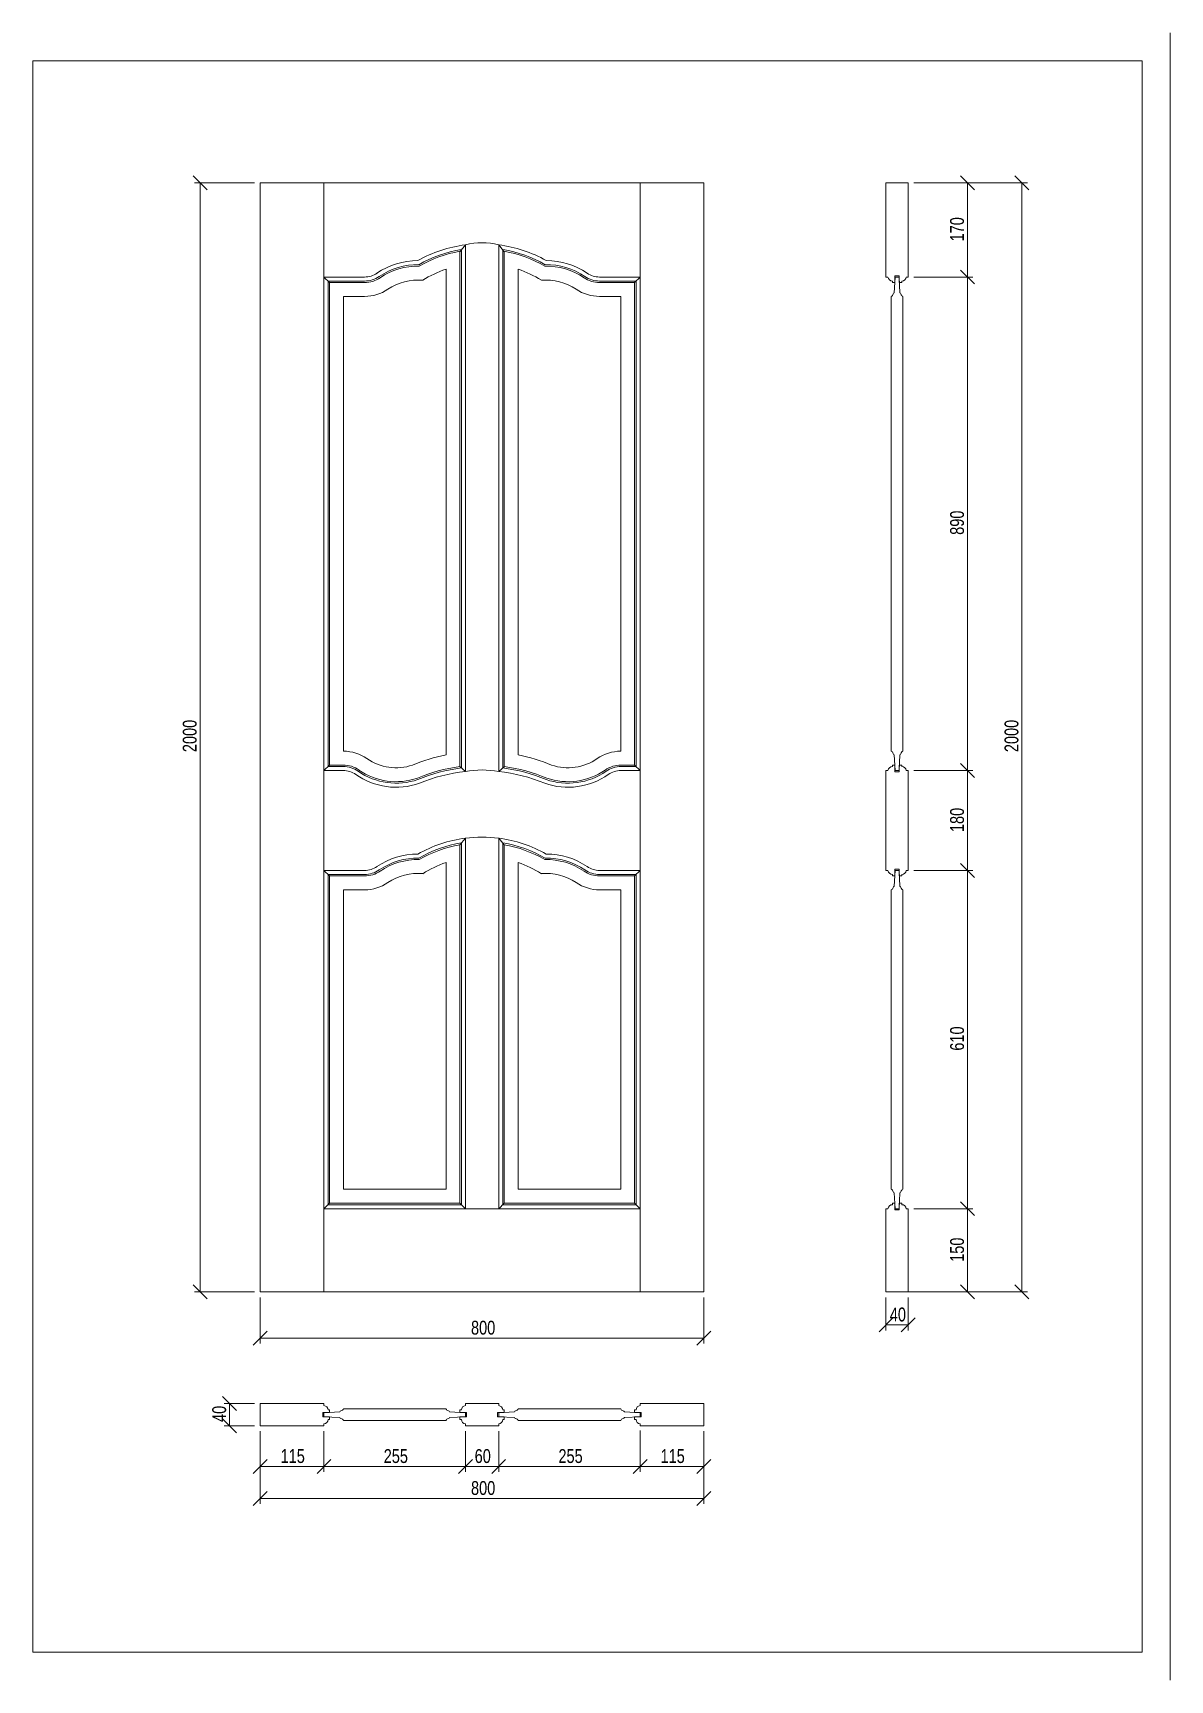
# Model space of a CAD drawing. Header units: millimetres. Extents: x 2267 to 4317, y 643 to 3613.
import ezdxf

# ---------------------------------------------------------------- set-up
doc = ezdxf.new("R2010")
doc.units = ezdxf.units.MM
for name, color, linetype, lineweight in [('图框', 7, 'Continuous', 13), ('填充', 8, 'Continuous', 5), ('标准家私', 4, 'Continuous', 20), ('标注', 2, 'Continuous', 9)]:
    doc.layers.add(name, color=color, linetype=linetype, lineweight=lineweight)
doc.styles.get("Standard").update_dxf_attribs({"font": 'arial.ttf'})

msp = doc.modelspace()

# ---------------------------------------------------------------- linework, layer by layer
at = {"color": 0, "linetype": 'ByBlock', "lineweight": -2}
for p, q in [((2581.3, 3330.3), (2556.3, 3355.3)), ((3964.6, 3330.3), (3939.6, 3355.3)), ((4062.7, 3330.3), (4037.7, 3355.3)), ((3964.6, 3160.3), (3939.6, 3185.3)), ((3939.6, 3185.3), (3964.6, 3160.3)), ((3964.6, 2270.3), (3939.6, 2295.3)), ((3939.6, 2295.3), (3964.6, 2270.3)), ((3964.6, 2090.3), (3939.6, 2115.3)), ((3939.6, 2115.3), (3964.6, 2090.3)), ((3964.6, 1480.3), (3939.6, 1505.3)), ((3939.6, 1505.3), (3964.6, 1480.3)), ((2556.3, 1355.3), (2581.3, 1330.3)), ((3939.6, 1355.3), (3964.6, 1330.3)), ((4037.7, 1355.3), (4062.7, 1330.3)), ((3817.8, 1295.8), (3792.8, 1270.8)), ((3832.8, 1270.8), (3857.8, 1295.8)), ((2689.6, 1272), (2664.6, 1247)), ((3464.6, 1247), (3489.6, 1272)), ((2634.4, 1128.9), (2609.4, 1153.9)), ((2609.4, 1113.9), (2634.4, 1088.9)), ((2689.6, 1040.6), (2664.6, 1015.6)), ((2779.6, 1015.6), (2804.6, 1040.6)), ((2804.6, 1040.6), (2779.6, 1015.6)), ((3034.6, 1015.6), (3059.6, 1040.6)), ((3059.6, 1040.6), (3034.6, 1015.6)), ((3094.6, 1015.6), (3119.6, 1040.6)), ((3119.6, 1040.6), (3094.6, 1015.6)), ((3349.6, 1015.6), (3374.6, 1040.6)), ((3374.6, 1040.6), (3349.6, 1015.6)), ((3464.6, 1015.6), (3489.6, 1040.6)), ((2689.6, 982.9), (2664.6, 957.9)), ((3464.6, 957.9), (3489.6, 982.9))]:
    msp.add_line(p, q, dxfattribs=at)
at = {"layer": '图框', "color": 0}
for p, q in [((4317.4, 642.9), (4317.4, 3612.9)), ((4267.4, 692.9), (4267.4, 922.8)), ((2267.5, 692.9), (4267.4, 692.9))]:
    msp.add_line(p, q, dxfattribs=at)
at = {"layer": '图框', "color": 0, "lineweight": 20}
for p, q in [((2267.4, 3562.9), (2267.4, 692.9)), ((4267.4, 3562.9), (2267.4, 3562.9)), ((4267.4, 692.9), (4267.4, 3562.9)), ((2267.4, 692.9), (4267.4, 692.9))]:
    msp.add_line(p, q, dxfattribs=at)
at = {"layer": '填充', "color": 0}
for p, q in [((3037.1, 3218.3), (3047.1, 3230.9)), ((3039.8, 2287.6), (3039.8, 3222.4)), ((3117.1, 3218.3), (3107.1, 3230.9)), ((3114.4, 2287.6), (3114.4, 3222.4)), ((2802.1, 3162.8), (2792.1, 3172.8)), ((2865.3, 3165.5), (2799.4, 3165.5)), ((2799.4, 3165.5), (2799.4, 2290.1)), ((3289, 3165.5), (3354.8, 3165.5)), ((3352.1, 3162.8), (3362.1, 3172.8)), ((3354.8, 3165.5), (3354.8, 2290.1)), ((2792.1, 2282.8), (2802.1, 2292.8)), ((2799.4, 2290.1), (2826.7, 2290.1)), ((3036.8, 2289.9), (3047.1, 2281.1)), ((3117.4, 2289.9), (3107.1, 2281.1)), ((3354.8, 2290.1), (3327.6, 2290.1)), ((3362.1, 2282.8), (3352.1, 2292.8)), ((3037.1, 2149.2), (3047.1, 2160.9)), ((3039.8, 1500.1), (3039.8, 2152.4)), ((3117.1, 2149.2), (3107.1, 2160.9)), ((3114.4, 2152.4), (3114.4, 1500.1)), ((2802.1, 2092.8), (2792.1, 2102.8)), ((2865.3, 2095.5), (2799.4, 2095.5)), ((2799.4, 2095.5), (2799.4, 1500.1)), ((3354.8, 2095.5), (3289, 2095.5)), ((3352.1, 2092.8), (3362.1, 2102.8)), ((3354.8, 1500.1), (3354.8, 2095.5)), ((2802.1, 1502.8), (2792.1, 1492.8)), ((2799.4, 1500.1), (3039.8, 1500.1)), ((3047.1, 1492.8), (3037.1, 1502.8)), ((3117.1, 1502.8), (3107.1, 1492.8)), ((3114.4, 1500.1), (3354.8, 1500.1)), ((3352.1, 1502.8), (3362.1, 1492.8))]:
    msp.add_line(p, q, dxfattribs=at)
for centre, radius, start, end in [((3077.1, 2997.3), 228.2, 99.4083, 119.9513), ((3077.1, 2997.3), 225.5, 100.0054, 100.2185), ((3077.1, 2997.3), 228.2, 60.0487, 80.5917), ((3077.1, 2997.3), 225.5, 79.7815, 79.9946), ((2961.3, 3071.4), 123.7, 89.1331, 124.1872), ((3192.9, 3071.4), 123.7, 55.8128, 90.8669), ((2865.3, 3212.8), 47.3, 270, 304.1872), ((3289, 3212.8), 47.3, 235.8128, 270), ((2826.7, 2242.8), 47.3, 55.1499, 90), ((3078.8, 1983.2), 306.9, 97.2998, 112.4663), ((3075.4, 1983.2), 306.9, 67.5337, 82.7002), ((3327.6, 2242.8), 47.3, 90, 124.8501), ((2922.1, 2379.9), 119.8, 235.1499, 289.2072), ((3232.1, 2379.9), 119.8, 250.7928, 304.8501), ((3077.1, 1927.3), 228.2, 99.4083, 119.9513), ((3077.1, 1927.3), 228.2, 60.0487, 80.5917), ((2961.3, 2001.4), 123.7, 89.1331, 124.1872), ((3192.9, 2001.4), 123.7, 55.8128, 90.8669), ((2865.3, 2142.8), 47.3, 270, 304.1872), ((3289, 2142.8), 47.3, 235.8128, 270)]:
    msp.add_arc(centre, radius, start, end, dxfattribs=at)
at = {"layer": '标准家私', "color": 0}
for p, q in [((3477.1, 3342.8), (2677.1, 3342.8)), ((2677.1, 3342.8), (2677.1, 1342.8)), ((3477.1, 1342.8), (3477.1, 3342.8)), ((3805.3, 3172.8), (3805.3, 3342.8)), ((3805.3, 3342.8), (3845.3, 3342.8)), ((3845.3, 3342.8), (3845.3, 3172.8)), ((3037.1, 2290), (3037.1, 3219.2)), ((3047.1, 2281.1), (3047.1, 3230.9)), ((3107.1, 2281.1), (3107.1, 3230.9)), ((3117.1, 2290), (3117.1, 3219.2)), ((3012.1, 2311.1), (3012.1, 3187)), ((3142.1, 2311.1), (3142.1, 3187)), ((2865.3, 3172.8), (2792.1, 3172.8)), ((2792.1, 3172.8), (2792.1, 2282.8)), ((2865.3, 3162.8), (2802.1, 3162.8)), ((2802.1, 3162.8), (2802.1, 2292.8)), ((3289, 3172.8), (3362.1, 3172.8)), ((3289, 3162.8), (3352.1, 3162.8)), ((3352.1, 3162.8), (3352.1, 2292.8)), ((3362.1, 3172.8), (3362.1, 2282.8)), ((3808.8, 3172.8), (3805.3, 3172.8)), ((3816.8, 3162.8), (3816.8, 3165.5)), ((3821.3, 3162.8), (3816.8, 3162.8)), ((3821.7, 3172.8), (3820, 3144.3)), ((3821.3, 3174.8), (3821.3, 3162.8)), ((3829.3, 3174.8), (3821.3, 3174.8)), ((3828.9, 3172.8), (3821.7, 3172.8)), ((3828.9, 3172.8), (3830.5, 3144.3)), ((3829.3, 3174.8), (3829.3, 3162.8)), ((3829.3, 3162.8), (3833.8, 3162.8)), ((3833.8, 3162.8), (3833.8, 3165.5)), ((3841.8, 3172.8), (3845.3, 3172.8)), ((2865.3, 3137.8), (2827.1, 3137.8)), ((2827.1, 3137.8), (2827.1, 2317.8)), ((3289, 3137.8), (3327.1, 3137.8)), ((3327.1, 3137.8), (3327.1, 2317.8)), ((3814.8, 2317.8), (3814.8, 3137.8)), ((3835.8, 2317.8), (3835.8, 3137.8)), ((2802.1, 2292.8), (2826.7, 2292.8)), ((3352.1, 2292.8), (3327.6, 2292.8)), ((3821.3, 2292.8), (3816.8, 2292.8)), ((3816.8, 2292.8), (3816.8, 2290.1)), ((3821.7, 2282.8), (3820, 2311.2)), ((3821.3, 2280.8), (3821.3, 2292.8)), ((3828.9, 2282.8), (3830.5, 2311.2)), ((3829.3, 2280.8), (3829.3, 2292.8)), ((3829.3, 2292.8), (3833.8, 2292.8)), ((3833.8, 2292.8), (3833.8, 2290.1)), ((2792.1, 2282.8), (2826.7, 2282.8)), ((3362.1, 2282.8), (3327.6, 2282.8)), ((3805.3, 2102.8), (3805.3, 2282.8)), ((3805.3, 2282.8), (3805.3, 2102.8)), ((3808.8, 2282.8), (3805.3, 2282.8)), ((3829.3, 2280.8), (3821.3, 2280.8)), ((3821.7, 2282.8), (3828.9, 2282.8)), ((3841.8, 2282.8), (3845.3, 2282.8)), ((3845.3, 2102.8), (3845.3, 2282.8)), ((3037.1, 1502.8), (3037.1, 2149.2)), ((3047.1, 1492.8), (3047.1, 2160.9)), ((3107.1, 2160.9), (3107.1, 1492.8)), ((3117.1, 2149.2), (3117.1, 1502.8)), ((3012.1, 1527.8), (3012.1, 2117)), ((3142.1, 2117), (3142.1, 1527.8)), ((2865.3, 2102.8), (2792.1, 2102.8)), ((2792.1, 2102.8), (2792.1, 1492.8)), ((2865.3, 2092.8), (2802.1, 2092.8)), ((2802.1, 2092.8), (2802.1, 1502.8)), ((3362.1, 2102.8), (3289, 2102.8)), ((3352.1, 2092.8), (3289, 2092.8)), ((3352.1, 1502.8), (3352.1, 2092.8)), ((3362.1, 1492.8), (3362.1, 2102.8)), ((3808.8, 2102.8), (3805.3, 2102.8)), ((3816.8, 2092.8), (3816.8, 2095.5)), ((3821.3, 2092.8), (3816.8, 2092.8)), ((3821.7, 2102.8), (3820, 2074.3)), ((3821.3, 2104.8), (3821.3, 2092.8)), ((3829.3, 2104.8), (3821.3, 2104.8)), ((3821.7, 2102.8), (3828.9, 2102.8)), ((3828.9, 2102.8), (3830.5, 2074.3)), ((3829.3, 2104.8), (3829.3, 2092.8)), ((3829.3, 2092.8), (3833.8, 2092.8)), ((3833.8, 2092.8), (3833.8, 2095.5)), ((3841.8, 2102.8), (3845.3, 2102.8)), ((2865.3, 2067.8), (2827.1, 2067.8)), ((2827.1, 2067.8), (2827.1, 1527.8)), ((3327.1, 2067.8), (3289, 2067.8)), ((3327.1, 1527.8), (3327.1, 2067.8)), ((3814.8, 1527.8), (3814.8, 2067.8)), ((3835.8, 2067.8), (3835.8, 1527.8)), ((2827.1, 1527.8), (3012.1, 1527.8)), ((3142.1, 1527.8), (3327.1, 1527.8)), ((3821.7, 1492.8), (3820, 1521.2)), ((3828.9, 1492.8), (3830.5, 1521.2)), ((2792.1, 1492.8), (3047.1, 1492.8)), ((2802.1, 1502.8), (3037.1, 1502.8)), ((3107.1, 1492.8), (3362.1, 1492.8)), ((3117.1, 1502.8), (3352.1, 1502.8)), ((3805.3, 1492.8), (3805.3, 1342.8)), ((3808.8, 1492.8), (3805.3, 1492.8)), ((3821.3, 1502.8), (3816.8, 1502.8)), ((3816.8, 1502.8), (3816.8, 1500.1)), ((3821.3, 1490.8), (3821.3, 1502.8)), ((3829.3, 1490.8), (3821.3, 1490.8)), ((3821.7, 1492.8), (3828.9, 1492.8)), ((3829.3, 1490.8), (3829.3, 1502.8)), ((3829.3, 1502.8), (3833.8, 1502.8)), ((3833.8, 1502.8), (3833.8, 1500.1)), ((3841.8, 1492.8), (3845.3, 1492.8)), ((3845.3, 1342.8), (3845.3, 1492.8)), ((2677.1, 1342.8), (3477.1, 1342.8)), ((3805.3, 1342.8), (3845.3, 1342.8)), ((2792.1, 1141.4), (2677.1, 1141.4)), ((2677.1, 1141.4), (2677.1, 1101.4)), ((2792.1, 1137.9), (2792.1, 1141.4)), ((2802.1, 1129.9), (2799.4, 1129.9)), ((2802.1, 1125.4), (2802.1, 1129.9)), ((2827.1, 1131.9), (3012.1, 1131.9)), ((3037.1, 1129.9), (3039.8, 1129.9)), ((3037.1, 1125.4), (3037.1, 1129.9)), ((3047.1, 1137.9), (3047.1, 1141.4)), ((3047.1, 1141.4), (3107.1, 1141.4)), ((3107.1, 1141.4), (3047.1, 1141.4)), ((3107.1, 1137.9), (3107.1, 1141.4)), ((3117.1, 1129.9), (3114.4, 1129.9)), ((3117.1, 1125.4), (3117.1, 1129.9)), ((3142.1, 1131.9), (3327.1, 1131.9)), ((3352.1, 1129.9), (3354.8, 1129.9)), ((3352.1, 1125.4), (3352.1, 1129.9)), ((3362.1, 1141.4), (3477.1, 1141.4)), ((3362.1, 1137.9), (3362.1, 1141.4)), ((3477.1, 1141.4), (3477.1, 1101.4)), ((2677.1, 1101.4), (2792.1, 1101.4)), ((2790.1, 1117.4), (2790.1, 1125.4)), ((2790.1, 1125.4), (2802.1, 1125.4)), ((2790.1, 1117.4), (2802.1, 1117.4)), ((2792.1, 1125), (2820.6, 1126.6)), ((2792.1, 1125), (2792.1, 1117.8)), ((2792.1, 1117.8), (2820.6, 1116.1)), ((2792.1, 1104.9), (2792.1, 1101.4)), ((2802.1, 1112.9), (2799.4, 1112.9)), ((2802.1, 1117.4), (2802.1, 1112.9)), ((3012.1, 1110.9), (2827.1, 1110.9)), ((3047.1, 1125), (3018.7, 1126.6)), ((3047.1, 1117.8), (3018.7, 1116.1)), ((3049.1, 1125.4), (3037.1, 1125.4)), ((3037.1, 1117.4), (3037.1, 1112.9)), ((3049.1, 1117.4), (3037.1, 1117.4)), ((3037.1, 1112.9), (3039.8, 1112.9)), ((3047.1, 1125), (3047.1, 1117.8)), ((3047.1, 1104.9), (3047.1, 1101.4)), ((3047.1, 1101.4), (3107.1, 1101.4)), ((3049.1, 1117.4), (3049.1, 1125.4)), ((3105.1, 1125.4), (3117.1, 1125.4)), ((3105.1, 1117.4), (3105.1, 1125.4)), ((3105.1, 1117.4), (3117.1, 1117.4)), ((3107.1, 1125), (3135.6, 1126.6)), ((3107.1, 1125), (3107.1, 1117.8)), ((3107.1, 1117.8), (3135.6, 1116.1)), ((3107.1, 1104.9), (3107.1, 1101.4)), ((3117.1, 1112.9), (3114.4, 1112.9)), ((3117.1, 1117.4), (3117.1, 1112.9)), ((3142.1, 1110.9), (3327.1, 1110.9)), ((3362.1, 1125), (3333.7, 1126.6)), ((3362.1, 1117.8), (3333.7, 1116.1)), ((3364.1, 1125.4), (3352.1, 1125.4)), ((3364.1, 1117.4), (3352.1, 1117.4)), ((3352.1, 1117.4), (3352.1, 1112.9)), ((3352.1, 1112.9), (3354.8, 1112.9)), ((3362.1, 1117.8), (3362.1, 1125)), ((3362.1, 1104.9), (3362.1, 1101.4)), ((3477.1, 1101.4), (3362.1, 1101.4)), ((3364.1, 1117.4), (3364.1, 1125.4))]:
    msp.add_line(p, q, dxfattribs=at)
at = {"layer": '标准家私', "color": 0, "lineweight": 15}
for p, q in [((2792.1, 3172.8), (2792.1, 3342.8)), ((3362.1, 3172.8), (3362.1, 3342.8)), ((2792.1, 2282.8), (2792.1, 2102.8)), ((3362.1, 2102.8), (3362.1, 2282.8)), ((2792.1, 1492.8), (2792.1, 1342.8)), ((3047.1, 1492.8), (3107.1, 1492.8)), ((3362.1, 1492.8), (3362.1, 1342.8))]:
    msp.add_line(p, q, dxfattribs=at)
at = {"layer": '标准家私', "color": 0}
for centre, radius, start, end in [((3077.1, 2997.3), 235.5, 97.3194, 119.4657), ((3077.1, 2997.3), 225.5, 100.2185, 120.141), ((3077.1, 2997.3), 235.5, 60.5343, 82.6806), ((3077.1, 2997.3), 225.5, 59.859, 79.7815), ((2865.3, 3212.8), 40, 270, 304.1872), ((2961.3, 3071.4), 131, 90.0176, 124.1872), ((2961.3, 3071.4), 121, 88.7813, 124.1872), ((3077.1, 2997.3), 200.5, 108.9187, 122.2204), ((3077.1, 2997.3), 200.5, 57.7796, 71.0813), ((3192.9, 3071.4), 121, 55.8128, 91.2187), ((3192.9, 3071.4), 131, 55.8128, 89.9824), ((3289, 3212.8), 40, 235.8128, 270), ((2865.3, 3212.8), 50, 270, 304.1872), ((2865.3, 3212.8), 75, 270, 304.1872), ((2961.3, 3071.4), 96, 84.6774, 124.1872), ((3192.9, 3071.4), 96, 55.8128, 95.3226), ((3289, 3212.8), 75, 235.8128, 270), ((3289, 3212.8), 50, 235.8128, 270), ((3816.8, 3173.5), 8, 185.0194, 270.2197), ((3833.8, 3173.5), 8, 269.7803, 354.9806), ((3812.5, 3143.4), 6.08, 292.3302, 317.151), ((3812.4, 3143), 5.9, 320.6786, 352.4887), ((3821.4, 3141.3), 3.27, 114.0014, 163.981), ((3829.2, 3141.3), 3.27, 16.019, 65.9986), ((3838.2, 3143), 5.9, 187.5113, 219.3214), ((3838.1, 3143.4), 6.08, 222.849, 247.6698), ((2826.7, 2242.8), 75, 55.1499, 89.6493), ((3327.6, 2242.8), 75, 90.3507, 124.8501), ((3812.5, 2312.2), 6.08, 42.849, 67.6698), ((3838.1, 2312.2), 6.08, 112.3302, 137.151), ((2826.7, 2242.8), 50, 55.1499, 90), ((2922.1, 2379.9), 92.1, 235.1499, 288.7596), ((3078.8, 1983.2), 334.6, 101.498, 112.3195), ((3078.8, 1983.2), 309.6, 97.7398, 112.4519), ((3075.4, 1983.2), 309.6, 67.5481, 82.2602), ((3075.4, 1983.2), 334.6, 67.6805, 78.502), ((3232.1, 2379.9), 92.1, 251.2404, 304.8501), ((3327.6, 2242.8), 50, 90, 124.8501), ((3816.8, 2282.1), 8, 89.7803, 174.9806), ((3812.4, 2312.6), 5.9, 7.5113, 39.3214), ((3821.4, 2314.2), 3.27, 196.019, 245.9986), ((3829.2, 2314.2), 3.27, 294.0014, 343.981), ((3838.2, 2312.6), 5.9, 140.6786, 172.4887), ((3833.8, 2282.1), 8, 5.0194, 90.2197), ((2826.7, 2242.8), 40, 55.1499, 90), ((2922.1, 2379.9), 127.1, 235.1499, 289.3028), ((2922.1, 2379.9), 117.1, 235.1499, 289.1699), ((3078.8, 1983.2), 299.6, 96.0727, 112.5052), ((3075.4, 1983.2), 299.6, 67.4948, 83.9273), ((3232.1, 2379.9), 127.1, 250.6972, 304.8501), ((3232.1, 2379.9), 117.1, 250.8301, 304.8501), ((3327.6, 2242.8), 40, 90, 124.8501), ((3077.1, 1927.3), 235.5, 97.3194, 119.4657), ((3077.1, 1927.3), 225.5, 100.2185, 120.141), ((3077.1, 1927.3), 235.5, 60.5343, 82.6806), ((3077.1, 1927.3), 225.5, 59.859, 79.7815), ((2865.3, 2142.8), 40, 270, 304.1872), ((2961.3, 2001.4), 131, 90.0176, 124.1872), ((2961.3, 2001.4), 121, 88.7813, 124.1872), ((3077.1, 1927.3), 200.5, 108.9187, 122.2204), ((3077.1, 1927.3), 200.5, 57.7796, 71.0813), ((3192.9, 2001.4), 121, 55.8128, 91.2187), ((3192.9, 2001.4), 131, 55.8128, 89.9824), ((3289, 2142.8), 40, 235.8128, 270), ((2865.3, 2142.8), 50, 270, 304.1872), ((2865.3, 2142.8), 75, 270, 304.1872), ((2961.3, 2001.4), 96, 84.6774, 124.1872), ((3192.9, 2001.4), 96, 55.8128, 95.3226), ((3289, 2142.8), 75, 235.8128, 270), ((3289, 2142.8), 50, 235.8128, 270), ((3816.8, 2103.5), 8, 185.0194, 270.2197), ((3833.8, 2103.5), 8, 269.7803, 354.9806), ((3812.5, 2073.4), 6.08, 292.3302, 317.151), ((3812.4, 2073), 5.9, 320.6786, 352.4887), ((3821.4, 2071.3), 3.27, 114.0014, 163.981), ((3829.2, 2071.3), 3.27, 16.019, 65.9986), ((3838.2, 2073), 5.9, 187.5113, 219.3214), ((3838.1, 2073.4), 6.08, 222.849, 247.6698), ((3812.5, 1522.2), 6.08, 42.849, 67.6698), ((3812.4, 1522.6), 5.9, 7.5113, 39.3214), ((3821.4, 1524.2), 3.27, 196.019, 245.9986), ((3829.2, 1524.2), 3.27, 294.0014, 343.981), ((3838.2, 1522.6), 5.9, 140.6786, 172.4887), ((3838.1, 1522.2), 6.08, 112.3302, 137.151), ((3816.8, 1492.1), 8, 89.7803, 174.9806), ((3833.8, 1492.1), 8, 5.0194, 90.2197), ((2791.4, 1129.9), 8, 359.7803, 84.9806), ((2821.9, 1134.3), 5.9, 277.5113, 309.3214), ((2821.5, 1134.2), 6.08, 312.849, 337.6698), ((3017.7, 1134.2), 6.08, 202.3302, 227.151), ((3017.3, 1134.3), 5.9, 230.6786, 262.4887), ((3047.8, 1129.9), 8, 95.0194, 180.2197), ((3106.4, 1129.9), 8, 359.7803, 84.9806), ((3136.9, 1134.3), 5.9, 277.5113, 309.3214), ((3136.5, 1134.2), 6.08, 312.849, 337.6698), ((3332.7, 1134.2), 6.08, 202.3302, 227.151), ((3332.3, 1134.3), 5.9, 230.6786, 262.4887), ((3362.8, 1129.9), 8, 95.0194, 180.2197), ((2791.4, 1112.9), 8, 275.0194, 0.2197), ((2823.6, 1125.3), 3.27, 106.019, 155.9986), ((2823.6, 1117.5), 3.27, 204.0014, 253.981), ((2821.9, 1108.5), 5.9, 50.6786, 82.4887), ((2821.5, 1108.6), 6.08, 22.3302, 47.151), ((3017.7, 1108.6), 6.08, 132.849, 157.6698), ((3017.3, 1108.5), 5.9, 97.5113, 129.3214), ((3015.7, 1125.3), 3.27, 24.0014, 73.981), ((3015.7, 1117.5), 3.27, 286.019, 335.9986), ((3047.8, 1112.9), 8, 179.7803, 264.9806), ((3106.4, 1112.9), 8, 275.0194, 0.2197), ((3138.6, 1125.3), 3.27, 106.019, 155.9986), ((3138.6, 1117.5), 3.27, 204.0014, 253.981), ((3136.9, 1108.5), 5.9, 50.6786, 82.4887), ((3136.5, 1108.6), 6.08, 22.3302, 47.151), ((3332.7, 1108.6), 6.08, 132.849, 157.6698), ((3332.3, 1108.5), 5.9, 97.5113, 129.3214), ((3330.7, 1125.3), 3.27, 24.0014, 73.981), ((3330.7, 1117.5), 3.27, 286.019, 335.9986), ((3362.8, 1112.9), 8, 179.7803, 264.9806)]:
    msp.add_arc(centre, radius, start, end, dxfattribs=at)
at = {"layer": '标准家私', "color": 0, "lineweight": 15}
for centre, radius, start, end in [((3077.1, 3115.7), 119, 75.3941, 104.6059), ((3077.1, 2125.7), 158.2, 79.0709, 100.9291), ((3077.1, 1919.8), 242.9, 82.9061, 97.0939)]:
    msp.add_arc(centre, radius, start, end, dxfattribs=at)
at = {"layer": '标注', "color": 0}
for p, q in [((2667.1, 3342.8), (2558.8, 3342.8)), ((2568.8, 1342.8), (2568.8, 3342.8)), ((3855.3, 3342.8), (3962.1, 3342.8)), ((3855.3, 3342.8), (4060.2, 3342.8)), ((3952.1, 3172.8), (3952.1, 3342.8)), ((4050.2, 3342.8), (4050.2, 1342.8)), ((3855.3, 3172.8), (3962.1, 3172.8)), ((3855.3, 3172.8), (3962.1, 3172.8)), ((3952.1, 2282.8), (3952.1, 3172.8)), ((3855.3, 2282.8), (3962.1, 2282.8)), ((3855.3, 2282.8), (3962.1, 2282.8)), ((3952.1, 2102.8), (3952.1, 2282.8)), ((3855.3, 2102.8), (3962.1, 2102.8)), ((3855.3, 2102.8), (3962.1, 2102.8)), ((3952.1, 1492.8), (3952.1, 2102.8)), ((3855.3, 1492.8), (3962.1, 1492.8)), ((3855.3, 1492.8), (3962.1, 1492.8)), ((3952.1, 1342.8), (3952.1, 1492.8)), ((2667.1, 1342.8), (2558.8, 1342.8)), ((3835.3, 1342.8), (4060.2, 1342.8)), ((3855.3, 1342.8), (3962.1, 1342.8)), ((2677.1, 1332.8), (2677.1, 1249.5)), ((3477.1, 1332.8), (3477.1, 1249.5)), ((3805.3, 1332.8), (3805.3, 1273.3)), ((3845.3, 1332.8), (3845.3, 1273.3)), ((3805.3, 1283.3), (3845.3, 1283.3)), ((3477.1, 1259.5), (2677.1, 1259.5)), ((2667.1, 1141.4), (2611.9, 1141.4)), ((2621.9, 1141.4), (2621.9, 1101.4)), ((2667.1, 1101.4), (2611.9, 1101.4)), ((2677.1, 1091.4), (2677.1, 1018.1)), ((2677.1, 1091.4), (2677.1, 960.4)), ((2792.1, 1091.4), (2792.1, 1018.1)), ((2792.1, 1091.4), (2792.1, 1018.1)), ((3047.1, 1091.4), (3047.1, 1018.1)), ((3047.1, 1091.4), (3047.1, 1018.1)), ((3107.1, 1091.4), (3107.1, 1018.1)), ((3107.1, 1091.4), (3107.1, 1018.1)), ((3362.1, 1093.1), (3362.1, 1018.1)), ((3362.1, 1093.1), (3362.1, 1018.1)), ((3477.1, 1091.4), (3477.1, 1018.1)), ((3477.1, 1091.4), (3477.1, 960.4)), ((2677.1, 1028.1), (2792.1, 1028.1)), ((2792.1, 1028.1), (3047.1, 1028.1)), ((3047.1, 1028.1), (3107.1, 1028.1)), ((3107.1, 1028.1), (3362.1, 1028.1)), ((3362.1, 1028.1), (3477.1, 1028.1)), ((3477.1, 970.4), (2677.1, 970.4))]:
    msp.add_line(p, q, dxfattribs=at)

# ---------------------------------------------------------------- texts
at = {"layer": '标注', "color": 0, "lineweight": 15, "width": 0.75}
for s, p in [('170', (3945.9, 3237)), ('890', (3945.9, 2707.9)), ('2000', (2562.5, 2316.1)), ('2000', (4044, 2316.1)), ('180', (3945.9, 2172)), ('610', (3945.9, 1777.8)), ('150', (3945.9, 1397)), ('40', (2615.6, 1108.3))]:
    msp.add_text(s, height=25, rotation=90, dxfattribs=at).set_placement(p)
for s, p in [('40', (3812.2, 1289.6)), ('800', (3057.2, 1265.8)), ('115', (2713.9, 1034.3)), ('255', (2899.8, 1034.3)), ('60', (3063.8, 1034.3)), ('255', (3214.8, 1034.3)), ('115', (3398.9, 1034.3)), ('800', (3057.2, 976.7))]:
    msp.add_text(s, height=25, dxfattribs=at).set_placement(p)

doc.saveas('drawing.dxf')
